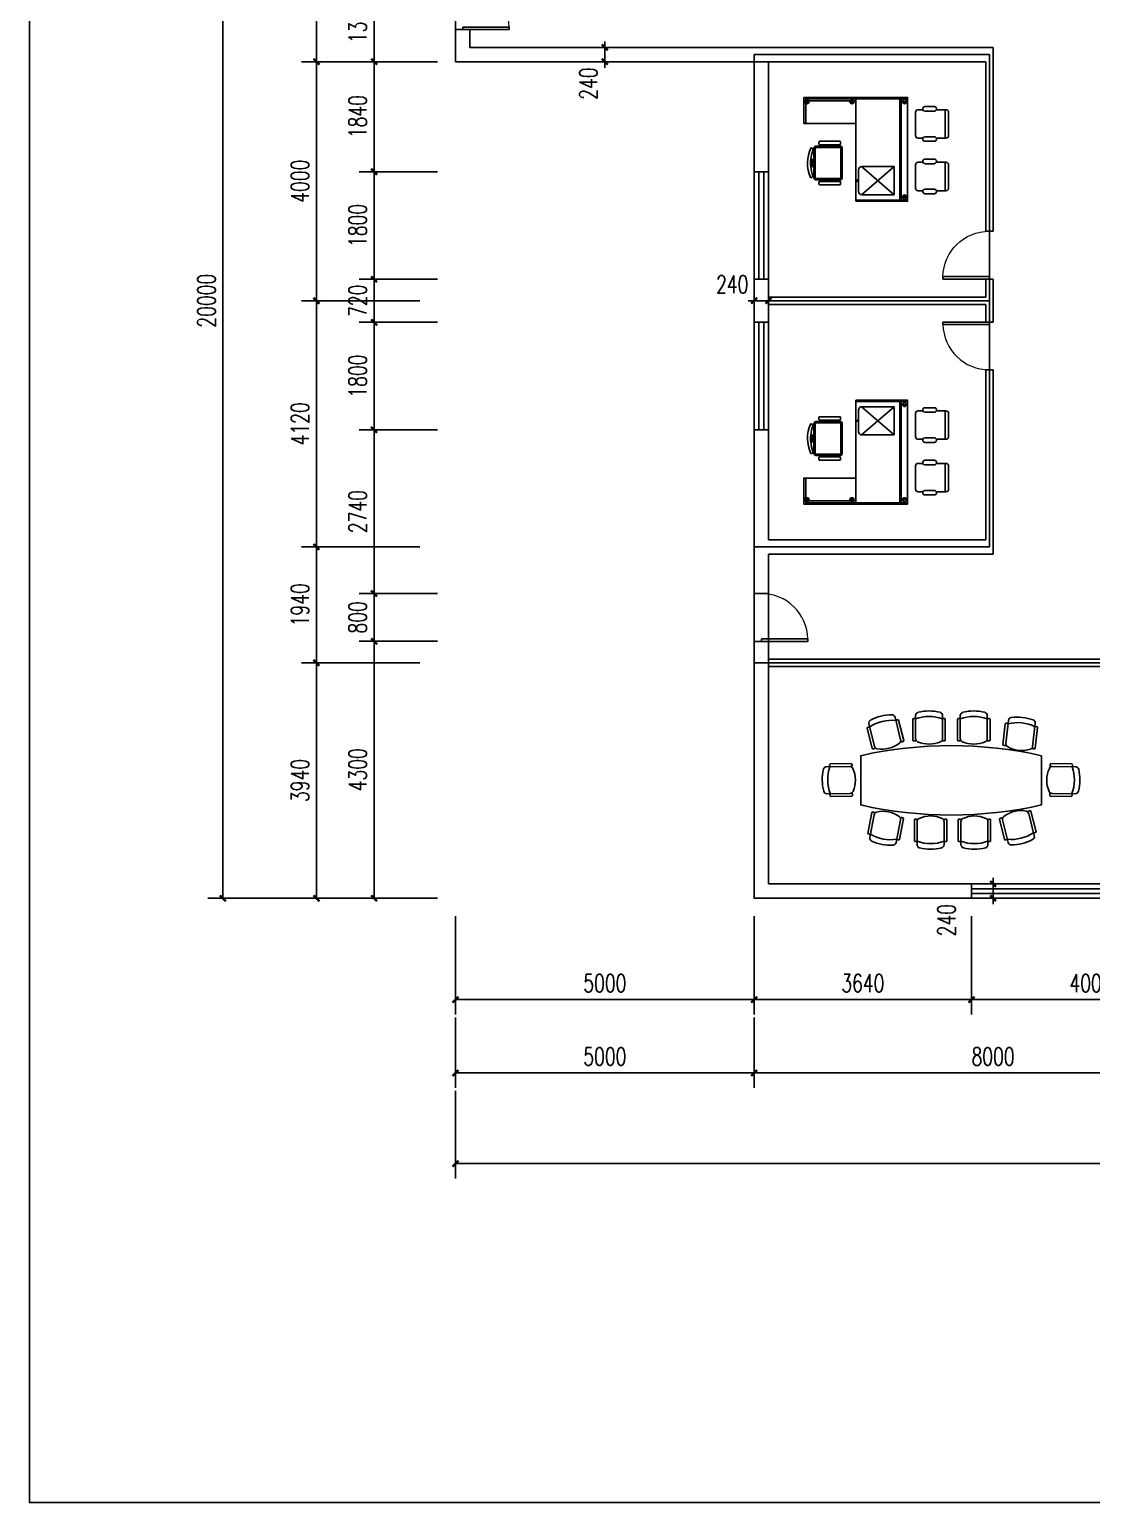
# Model space of a CAD drawing. Extents: x -76502 to 88679, y -12865 to 57615.
# Drawn here: x -37603 to -19820, y 18102 to 42754 of the extents above; entities that cross this region are included whole.
import ezdxf

# ---------------------------------------------------------------- set-up
doc = ezdxf.new("R2010")
doc.units = 0
doc.header["$LTSCALE"] = 1000
doc.header["$MEASUREMENT"] = 0
for name, color, linetype in [('AXIS_TEXT', 7, 'Continuous'), ('edge', 180, 'Continuous'), ('GTV3_FOOTPRINT', 7, 'Continuous'), ('GTV3_OPENING', 7, 'Continuous'), ('GTV3_ZONE', 7, 'Continuous'), ('LVTRY', 6, 'Continuous'), ('PUB_DIM', 3, 'Continuous'), ('WALL', 9, 'Continuous'), ('WINDOW', 4, 'Continuous')]:
    doc.layers.add(name, color=color, linetype=linetype)
doc.styles.add('_TCH_DIM_T3', font='SIMPLEX', dxfattribs={"width": 0.705882, "bigfont": 'GBCBIG'})
doc.dimstyles.new('_TCH_ARCH&&100', dxfattribs={"dimtxt": 297.5, "dimasz": 100, "dimexe": 250, "dimexo": 300, "dimgap": 126.25, "dimtad": 1, "dimdec": 0, "dimtxsty": '_TCH_DIM_T3', "dimblk": 'ARCHTICK', "dimcen": 2.5, "dimclrt": 7, "dimazin": 2, "dimtfac": 1, "dimtdec": 0, "dimtix": 1, "dimtmove": 2, "dimatfit": 3, "dimfxl": 100})

# ---------------------------------------------------------------- blocks, each defined once
blk = doc.blocks.new('_ArchTick')
at = {"color": 0, "linetype": 'ByBlock', "const_width": 0.4}
blk.add_lwpolyline([(-0.5, -0.5), (0.5, 0.5)], dxfattribs=at)
blk = doc.blocks.new('*D211')
at = {"layer": 'Defpoints', "color": 0, "transparency": 16777216}
for p in [(-31833, 43554), (-30469, 43554), (-30469, 42214)]:
    blk.add_point(p, dxfattribs=at)
at = {"layer": 'PUB_DIM', "color": 0, "lineweight": -2, "transparency": 16777216}
for p, q in [((-30769, 43554), (-32083, 43554)), ((-31833, 42214), (-31833, 43554)), ((-30769, 42214), (-32083, 42214))]:
    blk.add_line(p, q, dxfattribs=at)
at = {"layer": 'PUB_DIM', "color": 0, "lineweight": -2, "transparency": 16777216, "xscale": 100, "yscale": 100, "zscale": 100}
for p, rotation in [((-31833, 43554), 90), ((-31833, 42214), 270)]:
    blk.add_blockref('_ArchTick', p, dxfattribs=dict(at, rotation=rotation))
at = {"layer": 'PUB_DIM', "color": 7, "transparency": 16777216, "insert": (-32108, 42884), "char_height": 297.5, "attachment_point": 5, "rotation": 90, "style": '_TCH_DIM_T3'}
blk.add_mtext('\\A1;1340', dxfattribs=at)
blk = doc.blocks.new('*D212')
at = {"layer": 'Defpoints', "color": 0, "transparency": 16777216}
for p in [(-31833, 42214), (-30469, 42214), (-30469, 40373)]:
    blk.add_point(p, dxfattribs=at)
at = {"layer": 'PUB_DIM', "color": 0, "lineweight": -2, "transparency": 16777216}
for p, q in [((-30769, 42214), (-32083, 42214)), ((-31833, 40373), (-31833, 42214)), ((-30769, 40373), (-32083, 40373))]:
    blk.add_line(p, q, dxfattribs=at)
at = {"layer": 'PUB_DIM', "color": 0, "lineweight": -2, "transparency": 16777216, "xscale": 100, "yscale": 100, "zscale": 100}
for p, rotation in [((-31833, 42214), 90), ((-31833, 40373), 270)]:
    blk.add_blockref('_ArchTick', p, dxfattribs=dict(at, rotation=rotation))
at = {"layer": 'PUB_DIM', "color": 7, "transparency": 16777216, "insert": (-32108, 41294), "char_height": 297.5, "attachment_point": 5, "rotation": 90, "style": '_TCH_DIM_T3'}
blk.add_mtext('\\A1;1840', dxfattribs=at)
blk = doc.blocks.new('*D213')
at = {"layer": 'Defpoints', "color": 0, "transparency": 16777216}
for p in [(-31833, 40373), (-30469, 40373), (-30469, 38573)]:
    blk.add_point(p, dxfattribs=at)
at = {"layer": 'PUB_DIM', "color": 0, "lineweight": -2, "transparency": 16777216}
for p, q in [((-30769, 40373), (-32083, 40373)), ((-31833, 38573), (-31833, 40373)), ((-30769, 38573), (-32083, 38573))]:
    blk.add_line(p, q, dxfattribs=at)
at = {"layer": 'PUB_DIM', "color": 0, "lineweight": -2, "transparency": 16777216, "xscale": 100, "yscale": 100, "zscale": 100}
for p, rotation in [((-31833, 40373), 90), ((-31833, 38573), 270)]:
    blk.add_blockref('_ArchTick', p, dxfattribs=dict(at, rotation=rotation))
at = {"layer": 'PUB_DIM', "color": 7, "transparency": 16777216, "insert": (-32108, 39473), "char_height": 297.5, "attachment_point": 5, "rotation": 90, "style": '_TCH_DIM_T3'}
blk.add_mtext('\\A1;1800', dxfattribs=at)
blk = doc.blocks.new('*D214')
at = {"layer": 'Defpoints', "color": 0, "transparency": 16777216}
for p in [(-31833, 38573), (-30469, 38573), (-30469, 37853)]:
    blk.add_point(p, dxfattribs=at)
at = {"layer": 'PUB_DIM', "color": 0, "lineweight": -2, "transparency": 16777216}
for p, q in [((-30769, 38573), (-32083, 38573)), ((-31833, 38573), (-31833, 38673)), ((-31833, 37853), (-31833, 38573)), ((-30769, 37853), (-32083, 37853)), ((-31833, 37853), (-31833, 37753))]:
    blk.add_line(p, q, dxfattribs=at)
at = {"layer": 'PUB_DIM', "color": 0, "lineweight": -2, "transparency": 16777216, "xscale": 100, "yscale": 100, "zscale": 100}
for p, rotation in [((-31833, 38573), 270), ((-31833, 37853), 90)]:
    blk.add_blockref('_ArchTick', p, dxfattribs=dict(at, rotation=rotation))
at = {"layer": 'PUB_DIM', "color": 7, "transparency": 16777216, "insert": (-32108, 38213), "char_height": 297.5, "attachment_point": 5, "rotation": 90, "style": '_TCH_DIM_T3'}
blk.add_mtext('\\A1;720', dxfattribs=at)
blk = doc.blocks.new('*D215')
at = {"layer": 'Defpoints', "color": 0, "transparency": 16777216}
for p in [(-31833, 37853), (-30469, 37853), (-30469, 36053)]:
    blk.add_point(p, dxfattribs=at)
at = {"layer": 'PUB_DIM', "color": 0, "lineweight": -2, "transparency": 16777216}
for p, q in [((-30769, 37853), (-32083, 37853)), ((-31833, 36053), (-31833, 37853)), ((-30769, 36053), (-32083, 36053))]:
    blk.add_line(p, q, dxfattribs=at)
at = {"layer": 'PUB_DIM', "color": 0, "lineweight": -2, "transparency": 16777216, "xscale": 100, "yscale": 100, "zscale": 100}
for p, rotation in [((-31833, 37853), 90), ((-31833, 36053), 270)]:
    blk.add_blockref('_ArchTick', p, dxfattribs=dict(at, rotation=rotation))
at = {"layer": 'PUB_DIM', "color": 7, "transparency": 16777216, "insert": (-32108, 36953), "char_height": 297.5, "attachment_point": 5, "rotation": 90, "style": '_TCH_DIM_T3'}
blk.add_mtext('\\A1;1800', dxfattribs=at)
blk = doc.blocks.new('*D216')
at = {"layer": 'Defpoints', "color": 0, "transparency": 16777216}
for p in [(-31833, 36053), (-30469, 36053), (-30469, 33314)]:
    blk.add_point(p, dxfattribs=at)
at = {"layer": 'PUB_DIM', "color": 0, "lineweight": -2, "transparency": 16777216}
for p, q in [((-30769, 36053), (-32083, 36053)), ((-31833, 33314), (-31833, 36053)), ((-30769, 33314), (-32083, 33314))]:
    blk.add_line(p, q, dxfattribs=at)
at = {"layer": 'PUB_DIM', "color": 0, "lineweight": -2, "transparency": 16777216, "xscale": 100, "yscale": 100, "zscale": 100}
for p, rotation in [((-31833, 36053), 90), ((-31833, 33314), 270)]:
    blk.add_blockref('_ArchTick', p, dxfattribs=dict(at, rotation=rotation))
at = {"layer": 'PUB_DIM', "color": 7, "transparency": 16777216, "insert": (-32108, 34684), "char_height": 297.5, "attachment_point": 5, "rotation": 90, "style": '_TCH_DIM_T3'}
blk.add_mtext('\\A1;2740', dxfattribs=at)
blk = doc.blocks.new('*D217')
at = {"layer": 'Defpoints', "color": 0, "transparency": 16777216}
for p in [(-31833, 33314), (-30469, 33314), (-30469, 32514)]:
    blk.add_point(p, dxfattribs=at)
at = {"layer": 'PUB_DIM', "color": 0, "lineweight": -2, "transparency": 16777216}
for p, q in [((-30769, 33314), (-32083, 33314)), ((-31833, 32514), (-31833, 33314)), ((-30769, 32514), (-32083, 32514))]:
    blk.add_line(p, q, dxfattribs=at)
at = {"layer": 'PUB_DIM', "color": 0, "lineweight": -2, "transparency": 16777216, "xscale": 100, "yscale": 100, "zscale": 100}
for p, rotation in [((-31833, 33314), 90), ((-31833, 32514), 270)]:
    blk.add_blockref('_ArchTick', p, dxfattribs=dict(at, rotation=rotation))
at = {"layer": 'PUB_DIM', "color": 7, "transparency": 16777216, "insert": (-32108, 32914), "char_height": 297.5, "attachment_point": 5, "rotation": 90, "style": '_TCH_DIM_T3'}
blk.add_mtext('\\A1;800', dxfattribs=at)
blk = doc.blocks.new('*D218')
at = {"layer": 'Defpoints', "color": 0, "transparency": 16777216}
for p in [(-31833, 32514), (-30469, 32514), (-30469, 28214)]:
    blk.add_point(p, dxfattribs=at)
at = {"layer": 'PUB_DIM', "color": 0, "lineweight": -2, "transparency": 16777216}
for p, q in [((-30769, 32514), (-32083, 32514)), ((-31833, 28214), (-31833, 32514)), ((-30769, 28214), (-32083, 28214))]:
    blk.add_line(p, q, dxfattribs=at)
at = {"layer": 'PUB_DIM', "color": 0, "lineweight": -2, "transparency": 16777216, "xscale": 100, "yscale": 100, "zscale": 100}
for p, rotation in [((-31833, 32514), 90), ((-31833, 28214), 270)]:
    blk.add_blockref('_ArchTick', p, dxfattribs=dict(at, rotation=rotation))
at = {"layer": 'PUB_DIM', "color": 7, "transparency": 16777216, "insert": (-32108, 30364), "char_height": 297.5, "attachment_point": 5, "rotation": 90, "style": '_TCH_DIM_T3'}
blk.add_mtext('\\A1;4300', dxfattribs=at)
blk = doc.blocks.new('*D271')
at = {"layer": 'Defpoints', "color": 0, "transparency": 16777216}
for p in [(-30469, 25291), (-5469, 25291), (-5469, 23773)]:
    blk.add_point(p, dxfattribs=at)
at = {"layer": 'PUB_DIM', "color": 0, "lineweight": -2, "transparency": 16777216}
for p, q in [((-30469, 24991), (-30469, 23523)), ((-5469, 24991), (-5469, 23523)), ((-30469, 23773), (-5469, 23773))]:
    blk.add_line(p, q, dxfattribs=at)
at = {"layer": 'PUB_DIM', "color": 0, "lineweight": -2, "transparency": 16777216, "xscale": 100, "yscale": 100, "zscale": 100, "rotation": 180}
blk.add_blockref('_ArchTick', (-30469, 23773), dxfattribs=at)
at = {"layer": 'PUB_DIM', "color": 0, "lineweight": -2, "transparency": 16777216, "xscale": 100, "yscale": 100, "zscale": 100}
blk.add_blockref('_ArchTick', (-5469, 23773), dxfattribs=at)
at = {"layer": 'PUB_DIM', "color": 7, "transparency": 16777216, "insert": (-17969, 24048), "char_height": 297.5, "attachment_point": 5, "style": '_TCH_DIM_T3'}
blk.add_mtext('\\A1;25000', dxfattribs=at)
blk = doc.blocks.new('*D274')
at = {"layer": 'Defpoints', "color": 0, "transparency": 16777216}
for p in [(-30469, 26518), (-25469, 26518), (-25469, 25291)]:
    blk.add_point(p, dxfattribs=at)
at = {"layer": 'PUB_DIM', "color": 0, "lineweight": -2, "transparency": 16777216}
for p, q in [((-30469, 26218), (-30469, 25041)), ((-25469, 26218), (-25469, 25041)), ((-30469, 25291), (-25469, 25291))]:
    blk.add_line(p, q, dxfattribs=at)
at = {"layer": 'PUB_DIM', "color": 0, "lineweight": -2, "transparency": 16777216, "xscale": 100, "yscale": 100, "zscale": 100, "rotation": 180}
blk.add_blockref('_ArchTick', (-30469, 25291), dxfattribs=at)
at = {"layer": 'PUB_DIM', "color": 0, "lineweight": -2, "transparency": 16777216, "xscale": 100, "yscale": 100, "zscale": 100}
blk.add_blockref('_ArchTick', (-25469, 25291), dxfattribs=at)
at = {"layer": 'PUB_DIM', "color": 7, "transparency": 16777216, "insert": (-27969, 25566), "char_height": 297.5, "attachment_point": 5, "style": '_TCH_DIM_T3'}
blk.add_mtext('\\A1;5000', dxfattribs=at)
blk = doc.blocks.new('*D275')
at = {"layer": 'Defpoints', "color": 0, "transparency": 16777216}
for p in [(-25469, 26518), (-17469, 26518), (-17469, 25291)]:
    blk.add_point(p, dxfattribs=at)
at = {"layer": 'PUB_DIM', "color": 0, "lineweight": -2, "transparency": 16777216}
for p, q in [((-25469, 26218), (-25469, 25041)), ((-17469, 26218), (-17469, 25041)), ((-25469, 25291), (-17469, 25291))]:
    blk.add_line(p, q, dxfattribs=at)
at = {"layer": 'PUB_DIM', "color": 0, "lineweight": -2, "transparency": 16777216, "xscale": 100, "yscale": 100, "zscale": 100, "rotation": 180}
blk.add_blockref('_ArchTick', (-25469, 25291), dxfattribs=at)
at = {"layer": 'PUB_DIM', "color": 0, "lineweight": -2, "transparency": 16777216, "xscale": 100, "yscale": 100, "zscale": 100}
blk.add_blockref('_ArchTick', (-17469, 25291), dxfattribs=at)
at = {"layer": 'PUB_DIM', "color": 7, "transparency": 16777216, "insert": (-21469, 25566), "char_height": 297.5, "attachment_point": 5, "style": '_TCH_DIM_T3'}
blk.add_mtext('\\A1;8000', dxfattribs=at)
blk = doc.blocks.new('*D277')
at = {"layer": 'Defpoints', "color": 0, "transparency": 16777216}
for p in [(-21469, 28454), (-21469, 28454), (-21469, 28214)]:
    blk.add_point(p, dxfattribs=at)
at = {"layer": 'PUB_DIM', "color": 0, "lineweight": -2, "transparency": 16777216}
for p, q in [((-21769, 28454), (-21719, 28454)), ((-21469, 28454), (-21469, 28554)), ((-21469, 28214), (-21469, 28454)), ((-21769, 28214), (-21719, 28214)), ((-21469, 28214), (-21469, 28114))]:
    blk.add_line(p, q, dxfattribs=at)
at = {"layer": 'PUB_DIM', "color": 0, "lineweight": -2, "transparency": 16777216, "xscale": 100, "yscale": 100, "zscale": 100}
for p, rotation in [((-21469, 28454), 270), ((-21469, 28214), 90)]:
    blk.add_blockref('_ArchTick', p, dxfattribs=dict(at, rotation=rotation))
at = {"layer": 'PUB_DIM', "color": 7, "transparency": 16777216, "insert": (-22248, 27847), "char_height": 297.5, "attachment_point": 5, "rotation": 90, "style": '_TCH_DIM_T3'}
blk.add_mtext('\\A1;240', dxfattribs=at)
blk = doc.blocks.new('*D281')
at = {"layer": 'Defpoints', "color": 0, "transparency": 16777216}
for p in [(-25469, 28214), (-21829, 28214), (-21829, 26518)]:
    blk.add_point(p, dxfattribs=at)
at = {"layer": 'PUB_DIM', "color": 0, "lineweight": -2, "transparency": 16777216}
for p, q in [((-25469, 27914), (-25469, 26268)), ((-21829, 27914), (-21829, 26268)), ((-25469, 26518), (-21829, 26518))]:
    blk.add_line(p, q, dxfattribs=at)
at = {"layer": 'PUB_DIM', "color": 0, "lineweight": -2, "transparency": 16777216, "xscale": 100, "yscale": 100, "zscale": 100, "rotation": 180}
blk.add_blockref('_ArchTick', (-25469, 26518), dxfattribs=at)
at = {"layer": 'PUB_DIM', "color": 0, "lineweight": -2, "transparency": 16777216, "xscale": 100, "yscale": 100, "zscale": 100}
blk.add_blockref('_ArchTick', (-21829, 26518), dxfattribs=at)
at = {"layer": 'PUB_DIM', "color": 7, "transparency": 16777216, "insert": (-23649, 26793), "char_height": 297.5, "attachment_point": 5, "style": '_TCH_DIM_T3'}
blk.add_mtext('\\A1;3640', dxfattribs=at)
blk = doc.blocks.new('*D282')
at = {"layer": 'Defpoints', "color": 0, "transparency": 16777216}
for p in [(-21829, 28214), (-17829, 28214), (-17829, 26518)]:
    blk.add_point(p, dxfattribs=at)
at = {"layer": 'PUB_DIM', "color": 0, "lineweight": -2, "transparency": 16777216}
for p, q in [((-21829, 27914), (-21829, 26268)), ((-17829, 27914), (-17829, 26268)), ((-21829, 26518), (-17829, 26518))]:
    blk.add_line(p, q, dxfattribs=at)
at = {"layer": 'PUB_DIM', "color": 0, "lineweight": -2, "transparency": 16777216, "xscale": 100, "yscale": 100, "zscale": 100, "rotation": 180}
blk.add_blockref('_ArchTick', (-21829, 26518), dxfattribs=at)
at = {"layer": 'PUB_DIM', "color": 0, "lineweight": -2, "transparency": 16777216, "xscale": 100, "yscale": 100, "zscale": 100}
blk.add_blockref('_ArchTick', (-17829, 26518), dxfattribs=at)
at = {"layer": 'PUB_DIM', "color": 7, "transparency": 16777216, "insert": (-19829, 26793), "char_height": 297.5, "attachment_point": 5, "style": '_TCH_DIM_T3'}
blk.add_mtext('\\A1;4000', dxfattribs=at)
blk = doc.blocks.new('*D283')
at = {"layer": 'Defpoints', "color": 0, "transparency": 16777216}
for p in [(-30469, 28214), (-25469, 28214), (-25469, 26518)]:
    blk.add_point(p, dxfattribs=at)
at = {"layer": 'PUB_DIM', "color": 0, "lineweight": -2, "transparency": 16777216}
for p, q in [((-30469, 27914), (-30469, 26268)), ((-25469, 27914), (-25469, 26268)), ((-30469, 26518), (-25469, 26518))]:
    blk.add_line(p, q, dxfattribs=at)
at = {"layer": 'PUB_DIM', "color": 0, "lineweight": -2, "transparency": 16777216, "xscale": 100, "yscale": 100, "zscale": 100, "rotation": 180}
blk.add_blockref('_ArchTick', (-30469, 26518), dxfattribs=at)
at = {"layer": 'PUB_DIM', "color": 0, "lineweight": -2, "transparency": 16777216, "xscale": 100, "yscale": 100, "zscale": 100}
blk.add_blockref('_ArchTick', (-25469, 26518), dxfattribs=at)
at = {"layer": 'PUB_DIM', "color": 7, "transparency": 16777216, "insert": (-27969, 26793), "char_height": 297.5, "attachment_point": 5, "style": '_TCH_DIM_T3'}
blk.add_mtext('\\A1;5000', dxfattribs=at)
blk = doc.blocks.new('*D284')
at = {"layer": 'Defpoints', "color": 0, "transparency": 16777216}
for p in [(-27969, 42454), (-27969, 42454), (-27969, 42214)]:
    blk.add_point(p, dxfattribs=at)
at = {"layer": 'PUB_DIM', "color": 0, "lineweight": -2, "transparency": 16777216}
for p, q in [((-28269, 42454), (-28219, 42454)), ((-27969, 42454), (-27969, 42554)), ((-27969, 42214), (-27969, 42454)), ((-28269, 42214), (-28219, 42214)), ((-27969, 42214), (-27969, 42114))]:
    blk.add_line(p, q, dxfattribs=at)
at = {"layer": 'PUB_DIM', "color": 0, "lineweight": -2, "transparency": 16777216, "xscale": 100, "yscale": 100, "zscale": 100}
for p, rotation in [((-27969, 42454), 270), ((-27969, 42214), 90)]:
    blk.add_blockref('_ArchTick', p, dxfattribs=dict(at, rotation=rotation))
at = {"layer": 'PUB_DIM', "color": 7, "transparency": 16777216, "insert": (-28244, 41847), "char_height": 297.5, "attachment_point": 5, "rotation": 90, "style": '_TCH_DIM_T3'}
blk.add_mtext('\\A1;240', dxfattribs=at)
blk = doc.blocks.new('*D285')
at = {"layer": 'Defpoints', "color": 0, "transparency": 16777216}
for p in [(-25469, 38214), (-25229, 38214), (-25229, 38214)]:
    blk.add_point(p, dxfattribs=at)
at = {"layer": 'PUB_DIM', "color": 0, "lineweight": -2, "transparency": 16777216}
for p, q in [((-25469, 38514), (-25469, 38464)), ((-25229, 38514), (-25229, 38464)), ((-25469, 38214), (-25569, 38214)), ((-25469, 38214), (-25229, 38214)), ((-25229, 38214), (-25129, 38214))]:
    blk.add_line(p, q, dxfattribs=at)
at = {"layer": 'PUB_DIM', "color": 0, "lineweight": -2, "transparency": 16777216, "xscale": 100, "yscale": 100, "zscale": 100}
blk.add_blockref('_ArchTick', (-25469, 38214), dxfattribs=at)
at = {"layer": 'PUB_DIM', "color": 0, "lineweight": -2, "transparency": 16777216, "xscale": 100, "yscale": 100, "zscale": 100, "rotation": 180}
blk.add_blockref('_ArchTick', (-25229, 38214), dxfattribs=at)
at = {"layer": 'PUB_DIM', "color": 7, "transparency": 16777216, "insert": (-25836, 38489), "char_height": 297.5, "attachment_point": 5, "style": '_TCH_DIM_T3'}
blk.add_mtext('\\A1;240', dxfattribs=at)
blk = doc.blocks.new('*D286')
at = {"layer": 'Defpoints', "color": 0, "transparency": 16777216}
for p in [(-34364, 48214), (-30469, 48214), (-30469, 28214)]:
    blk.add_point(p, dxfattribs=at)
at = {"layer": 'PUB_DIM', "color": 0, "lineweight": -2, "transparency": 16777216}
for p, q in [((-30769, 48214), (-34614, 48214)), ((-34364, 28214), (-34364, 48214)), ((-30769, 28214), (-34614, 28214))]:
    blk.add_line(p, q, dxfattribs=at)
at = {"layer": 'PUB_DIM', "color": 0, "lineweight": -2, "transparency": 16777216, "xscale": 100, "yscale": 100, "zscale": 100}
for p, rotation in [((-34364, 48214), 90), ((-34364, 28214), 270)]:
    blk.add_blockref('_ArchTick', p, dxfattribs=dict(at, rotation=rotation))
at = {"layer": 'PUB_DIM', "color": 7, "transparency": 16777216, "insert": (-34639, 38214), "char_height": 297.5, "attachment_point": 5, "rotation": 90, "style": '_TCH_DIM_T3'}
blk.add_mtext('\\A1;20000', dxfattribs=at)
blk = doc.blocks.new('*D287')
at = {"layer": 'Defpoints', "color": 0, "transparency": 16777216}
for p in [(-32798, 42214), (-30769, 42214), (-30769, 38213)]:
    blk.add_point(p, dxfattribs=at)
at = {"layer": 'PUB_DIM', "color": 0, "lineweight": -2, "transparency": 16777216}
for p, q in [((-31069, 42214), (-33048, 42214)), ((-32798, 38213), (-32798, 42214)), ((-31069, 38213), (-33048, 38213))]:
    blk.add_line(p, q, dxfattribs=at)
at = {"layer": 'PUB_DIM', "color": 0, "lineweight": -2, "transparency": 16777216, "xscale": 100, "yscale": 100, "zscale": 100}
for p, rotation in [((-32798, 42214), 90), ((-32798, 38213), 270)]:
    blk.add_blockref('_ArchTick', p, dxfattribs=dict(at, rotation=rotation))
at = {"layer": 'PUB_DIM', "color": 7, "transparency": 16777216, "insert": (-33073, 40214), "char_height": 297.5, "attachment_point": 5, "rotation": 90, "style": '_TCH_DIM_T3'}
blk.add_mtext('\\A1;4000', dxfattribs=at)
blk = doc.blocks.new('*D288')
at = {"layer": 'Defpoints', "color": 0, "transparency": 16777216}
for p in [(-32798, 38213), (-30769, 38213), (-30769, 34094)]:
    blk.add_point(p, dxfattribs=at)
at = {"layer": 'PUB_DIM', "color": 0, "lineweight": -2, "transparency": 16777216}
for p, q in [((-31069, 38213), (-33048, 38213)), ((-32798, 34094), (-32798, 38213)), ((-31069, 34094), (-33048, 34094))]:
    blk.add_line(p, q, dxfattribs=at)
at = {"layer": 'PUB_DIM', "color": 0, "lineweight": -2, "transparency": 16777216, "xscale": 100, "yscale": 100, "zscale": 100}
for p, rotation in [((-32798, 38213), 90), ((-32798, 34094), 270)]:
    blk.add_blockref('_ArchTick', p, dxfattribs=dict(at, rotation=rotation))
at = {"layer": 'PUB_DIM', "color": 7, "transparency": 16777216, "insert": (-33073, 36154), "char_height": 297.5, "attachment_point": 5, "rotation": 90, "style": '_TCH_DIM_T3'}
blk.add_mtext('\\A1;4120', dxfattribs=at)
blk = doc.blocks.new('*D289')
at = {"layer": 'Defpoints', "color": 0, "transparency": 16777216}
for p in [(-32798, 34094), (-30769, 34094), (-30769, 32154)]:
    blk.add_point(p, dxfattribs=at)
at = {"layer": 'PUB_DIM', "color": 0, "lineweight": -2, "transparency": 16777216}
for p, q in [((-31069, 34094), (-33048, 34094)), ((-32798, 32154), (-32798, 34094)), ((-31069, 32154), (-33048, 32154))]:
    blk.add_line(p, q, dxfattribs=at)
at = {"layer": 'PUB_DIM', "color": 0, "lineweight": -2, "transparency": 16777216, "xscale": 100, "yscale": 100, "zscale": 100}
for p, rotation in [((-32798, 34094), 90), ((-32798, 32154), 270)]:
    blk.add_blockref('_ArchTick', p, dxfattribs=dict(at, rotation=rotation))
at = {"layer": 'PUB_DIM', "color": 7, "transparency": 16777216, "insert": (-33073, 33124), "char_height": 297.5, "attachment_point": 5, "rotation": 90, "style": '_TCH_DIM_T3'}
blk.add_mtext('\\A1;1940', dxfattribs=at)
blk = doc.blocks.new('*D290')
at = {"layer": 'Defpoints', "color": 0, "transparency": 16777216}
for p in [(-32798, 32154), (-30769, 32154), (-30769, 28214)]:
    blk.add_point(p, dxfattribs=at)
at = {"layer": 'PUB_DIM', "color": 0, "lineweight": -2, "transparency": 16777216}
for p, q in [((-31069, 32154), (-33048, 32154)), ((-32798, 28214), (-32798, 32154)), ((-31069, 28214), (-33048, 28214))]:
    blk.add_line(p, q, dxfattribs=at)
at = {"layer": 'PUB_DIM', "color": 0, "lineweight": -2, "transparency": 16777216, "xscale": 100, "yscale": 100, "zscale": 100}
for p, rotation in [((-32798, 32154), 90), ((-32798, 28214), 270)]:
    blk.add_blockref('_ArchTick', p, dxfattribs=dict(at, rotation=rotation))
at = {"layer": 'PUB_DIM', "color": 7, "transparency": 16777216, "insert": (-33073, 30184), "char_height": 297.5, "attachment_point": 5, "rotation": 90, "style": '_TCH_DIM_T3'}
blk.add_mtext('\\A1;3940', dxfattribs=at)
blk = doc.blocks.new('*D292')
at = {"layer": 'Defpoints', "color": 0, "transparency": 16777216}
for p in [(-32798, 44274), (-30469, 44274), (-30469, 42214)]:
    blk.add_point(p, dxfattribs=at)
at = {"layer": 'PUB_DIM', "color": 0, "lineweight": -2, "transparency": 16777216}
for p, q in [((-30769, 44274), (-33048, 44274)), ((-32798, 42214), (-32798, 44274)), ((-30769, 42214), (-33048, 42214))]:
    blk.add_line(p, q, dxfattribs=at)
at = {"layer": 'PUB_DIM', "color": 0, "lineweight": -2, "transparency": 16777216, "xscale": 100, "yscale": 100, "zscale": 100}
for p, rotation in [((-32798, 44274), 90), ((-32798, 42214), 270)]:
    blk.add_blockref('_ArchTick', p, dxfattribs=dict(at, rotation=rotation))
at = {"layer": 'PUB_DIM', "color": 7, "transparency": 16777216, "insert": (-33073, 43244), "char_height": 297.5, "attachment_point": 5, "rotation": 90, "style": '_TCH_DIM_T3'}
blk.add_mtext('\\A1;2060', dxfattribs=at)
blk = doc.blocks.new('$DorLib2D$00000001')
for p, q in [((0.45, 0.975), (0.5, 0.975)), ((0.45, 0), (0.45, 0.975)), ((0.5, 0), (0.5, 0.975)), ((0.5, 0), (0.45, 0))]:
    blk.add_line(p, q)
at = {"lineweight": 13}
blk.add_arc((0.475, 0), 0.975, 91.4693, 180, dxfattribs=at)
blk = doc.blocks.new('$TCHSYS$WIN2D')
for p, q in [((-0.5, 0.5), (0.5, 0.5)), ((-0.5, 0.5), (-0.5, -0.5)), ((0.5, 0.5), (0.5, -0.5)), ((0.5, 0.1667), (-0.5, 0.1667)), ((0.5, -0.1667), (-0.5, -0.1667)), ((-0.5, -0.5), (0.5, -0.5))]:
    blk.add_line(p, q)
blk = doc.blocks.new('$plan$00002654')
for p, q in [((-844, 675, 0), (-938, 1051, 0)), ((-792, 660, 0), (-878, 1003, 0)), ((-639, 665, 0), (-639, 1019, 0)), ((-594, 692, 0), (-594, 1080, 0)), ((-142, 692, 0), (-142, 1080, 0)), ((-96, 665, 0), (-96, 1019, 0)), ((109, 665, 0), (109, 1019, 0)), ((155, 692, 0), (155, 1080, 0)), ((606, 692, 0), (606, 1080, 0)), ((652, 665, 0), (652, 1019, 0)), ((918, 613, 0), (960, 998, 0)), ((-1319, 528, 0), (-1405, 871, 0)), ((-1282, 566, 0), (-1375, 942, 0)), ((869, 591, 0), (908, 942, 0)), ((1366, 563, 0), (1409, 948, 0)), ((1409, 531, 0), (1448, 882, 0)), ((-1670, 275, 0), (-2023, 270, 0)), ((1670, 275, 0), (2023, 270, 0)), ((-1697, 228, 0), (-2084, 223, 0)), ((1697, 228, 0), (2084, 223, 0)), ((-1690, -223, 0), (-2078, -228, 0)), ((1690, -223, 0), (2078, -228, 0)), ((-1662, -268, 0), (-2016, -273, 0)), ((1662, -268, 0), (2016, -273, 0)), ((-1329, -544, 0), (-1394, -892, 0)), ((-1289, -580, 0), (-1361, -960, 0)), ((-845, -663, 0), (-917, -1044, 0)), ((-795, -644, 0), (-861, -992, 0)), ((-614, -665, 0), (-614, -1019, 0)), ((-568, -692, 0), (-568, -1080, 0)), ((-116, -692, 0), (-116, -1080, 0)), ((-70, -665, 0), (-70, -1019, 0)), ((120, -665, 0), (120, -1019, 0)), ((166, -692, 0), (166, -1080, 0)), ((617, -692, 0), (617, -1080, 0)), ((663, -665, 0), (663, -1019, 0)), ((811, -653, 0), (896, -996, 0)), ((862, -668, 0), (956, -1044, 0)), ((1300, -559, 0), (1394, -935, 0)), ((1338, -521, 0), (1423, -864, 0))]:
    blk.add_line(p, q)
at = {"elevation": 0}
blk.add_lwpolyline([(1513, 408, 0.111111), (-1513, 408), (-1513, -417, 0.111111), (1513, -417)], format="xyb", close=True, dxfattribs=at)
for centre, radius, start, end in [((-1322, 955, 0), 55, 117.9642, 194.0272), ((-990, 329, 0), 672, 84.4034, 123.651), ((-990, 329, 0), 764, 90.0902, 117.9642), ((-991, 1038, 0), 55, 14.0272, 90.0902), ((-889, 951, 0), 59, 88.0127, 126.8804), ((-887, 1001, 0), 9.17, 14.0272, 88.0127), ((-630, 1019, 0), 9.17, 106.0145, 180), ((-616, 971, 0), 59, 67.1468, 106.0145), ((-539, 1080, 0), 55, 103.937, 180), ((-368, 392, 0), 672, 70.3762, 109.6238), ((-368, 392, 0), 764, 76.063, 103.937), ((-197, 1080, 0), 55, 0, 76.063), ((-119, 971, 0), 59, 73.9855, 112.8532), ((-105, 1019, 0), 9.17, 0, 73.9855), ((118, 1019, 0), 9.17, 106.0145, 180), ((132, 971, 0), 59, 67.1468, 106.0145), ((210, 1080, 0), 55, 103.937, 180), ((380, 392, 0), 672, 70.3762, 109.6238), ((380, 392, 0), 764, 76.063, 103.937), ((551, 1080, 0), 55, 0, 76.063), ((629, 971, 0), 59, 73.9855, 112.8532), ((643, 1019, 0), 9.17, 0, 73.9855), ((1015, 992, 0), 55, 97.601, 173.664), ((1109, 289, 0), 764, 69.727, 97.601), ((1354, 954, 0), 55, 353.664, 69.727), ((-1396, 874, 0), 9.17, 120.0417, 194.0272), ((-1371, 830, 0), 59, 81.174, 120.0417), ((917, 941, 0), 9.17, 99.6786, 173.664), ((926, 892, 0), 59, 60.8108, 99.6786), ((1109, 289, 0), 672, 64.0403, 103.2878), ((1420, 837, 0), 59, 67.6495, 106.5173), ((1439, 883, 0), 9.17, 353.664, 67.6495), ((-1310, 530, 0), 9.17, 194.0272, 268.0127), ((-1309, 580, 0), 59, 268.0127, 316.3474), ((-1228, 579, 0), 55, 194.0272, 259.8782), ((-1155, 990, 0), 472, 259.8782, 308.1762), ((-897, 662, 0), 55, 308.1762, 14.0272), ((-826, 701, 0), 59, 251.707, 300.0417), ((-801, 658, 0), 9.17, 300.0417, 14.0272), ((-630, 665, 0), 9.17, 180, 253.9855), ((-616, 713, 0), 59, 253.9855, 302.3202), ((-539, 692, 0), 55, 180, 245.851), ((-368, 1073, 0), 472, 245.851, 294.149), ((-197, 692, 0), 55, 294.149, 0), ((-119, 713, 0), 59, 237.6798, 286.0145), ((-105, 665, 0), 9.17, 286.0145, 0), ((118, 665, 0), 9.17, 180, 253.9855), ((132, 713, 0), 59, 253.9855, 302.3202), ((210, 692, 0), 55, 180, 245.851), ((380, 1073, 0), 472, 245.851, 294.149), ((551, 692, 0), 55, 294.149, 0), ((629, 713, 0), 59, 237.6798, 286.0145), ((643, 665, 0), 9.17, 286.0145, 0), ((878, 590, 0), 9.17, 173.664, 247.6495), ((897, 636, 0), 59, 247.6495, 295.9842), ((972, 607, 0), 55, 173.664, 239.515), ((1184, 966, 0), 472, 239.515, 287.813), ((1312, 569, 0), 55, 287.813, 353.664), ((1391, 581, 0), 59, 231.3438, 279.6786), ((1400, 532, 0), 9.17, 279.6786, 353.664), ((-1975, 247, 0), 59, 164.7793, 203.647), ((-2023, 261, 0), 9.17, 90.7938, 164.7793), ((-1670, 265, 0), 9.17, 16.8083, 90.7938), ((-1717, 251, 0), 59, 328.4736, 16.8083), ((1717, 251, 0), 59, 163.1917, 211.5264), ((1670, 265, 0), 9.17, 89.2062, 163.1917), ((2023, 261, 0), 9.17, 15.2207, 89.2062), ((1975, 247, 0), 59, 336.353, 15.2207), ((-1393, 7, 0), 764, 166.8568, 194.7308), ((-2083, 168, 0), 55, 90.7938, 166.8568), ((-1393, 7, 0), 672, 161.17, 200.4176), ((-1696, 173, 0), 55, 24.9428, 90.7938), ((-2074, -3, 0), 472, 336.6448, 24.9428), ((2074, -3, 0), 472, 155.0572, 203.3552), ((1696, 173, 0), 55, 89.2062, 155.0572), ((1393, 7, 0), 672, 339.5824, 18.83), ((2083, 168, 0), 55, 13.1432, 89.2062), ((1393, 7, 0), 764, 345.2692, 13.1432), ((-2079, -173, 0), 55, 194.7308, 270.7938), ((-1968, -250, 0), 59, 157.9406, 196.8083), ((-1691, -168, 0), 55, 270.7938, 336.6448), ((-1710, -246, 0), 59, 344.7793, 33.114), ((1691, -168, 0), 55, 203.3552, 269.2062), ((1710, -246, 0), 59, 146.886, 195.2207), ((1968, -250, 0), 59, 343.1917, 22.0594), ((2079, -173, 0), 55, 269.2062, 345.2692), ((-2016, -264, 0), 9.17, 196.8083, 270.7938), ((-1662, -259, 0), 9.17, 270.7938, 344.7793), ((1662, -259, 0), 9.17, 195.2207, 269.2062), ((2016, -264, 0), 9.17, 269.2062, 343.1917), ((-1320, -546, 0), 9.17, 95.3403, 169.3258), ((-1315, -595, 0), 59, 47.0056, 95.3403), ((-1235, -590, 0), 55, 103.4748, 169.3258), ((-1138, -995, 0), 472, 55.1768, 103.4748), ((-899, -653, 0), 55, 349.3258, 55.1768), ((-827, -687, 0), 59, 63.3113, 111.646), ((-804, -643, 0), 9.17, 349.3258, 63.3113), ((-604, -665, 0), 9.17, 106.0145, 180), ((-591, -713, 0), 59, 57.6798, 106.0145), ((-513, -692, 0), 55, 114.149, 180), ((-342, -1073, 0), 472, 65.851, 114.149), ((-171, -692, 0), 55, 0, 65.851), ((-93, -713, 0), 59, 73.9855, 122.3202), ((-80, -665, 0), 9.17, 0, 73.9855), ((129, -665, 0), 9.17, 106.0145, 180), ((143, -713, 0), 59, 57.6798, 106.0145), ((221, -692, 0), 55, 114.149, 180), ((391, -1073, 0), 472, 65.851, 114.149), ((562, -692, 0), 55, 0, 65.851), ((640, -713, 0), 59, 73.9855, 122.3202), ((654, -665, 0), 9.17, 0, 73.9855), ((820, -650, 0), 9.17, 120.0417, 194.0271), ((844, -694, 0), 59, 71.7069, 120.0417), ((915, -655, 0), 55, 128.1762, 194.0271), ((1173, -983, 0), 472, 79.8781, 128.1762), ((1246, -572, 0), 55, 14.0271, 79.8781), ((1327, -573, 0), 59, 88.0126, 136.3473), ((1329, -523, 0), 9.17, 14.0271, 88.0126), ((-1385, -893, 0), 9.17, 169.3258, 243.3113), ((-1363, -849, 0), 59, 243.3113, 282.179), ((-1307, -970, 0), 55, 169.3258, 245.3888), ((-1012, -326, 0), 672, 239.702, 278.9496), ((1008, -322, 0), 672, 264.4034, 303.6509), ((1340, -948, 0), 55, 297.9641, 14.0271), ((1389, -823, 0), 59, 261.1739, 300.0417), ((1414, -866, 0), 9.17, 300.0417, 14.0271), ((-1012, -326, 0), 764, 245.3888, 273.2628), ((-971, -1034, 0), 55, 273.2628, 349.3258), ((-874, -941, 0), 59, 236.4726, 275.3403), ((-870, -990, 0), 9.17, 275.3403, 349.3258), ((-604, -1019, 0), 9.17, 180, 253.9855), ((-591, -971, 0), 59, 253.9855, 292.8532), ((-342, -392, 0), 672, 250.3762, 289.6238), ((-513, -1080, 0), 55, 180, 256.063), ((-342, -392, 0), 764, 256.063, 283.937), ((-171, -1080, 0), 55, 283.937, 0), ((-93, -971, 0), 59, 247.1468, 286.0145), ((-80, -1019, 0), 9.17, 286.0145, 0), ((129, -1019, 0), 9.17, 180, 253.9855), ((143, -971, 0), 59, 253.9855, 292.8532), ((391, -392, 0), 672, 250.3762, 289.6238), ((221, -1080, 0), 55, 180, 256.063), ((391, -392, 0), 764, 256.063, 283.937), ((562, -1080, 0), 55, 283.937, 0), ((640, -971, 0), 59, 247.1468, 286.0145), ((654, -1019, 0), 9.17, 286.0145, 0), ((905, -994, 0), 9.17, 194.0271, 268.0126), ((907, -944, 0), 59, 268.0126, 306.8804), ((1009, -1031, 0), 55, 194.0271, 270.0901), ((1008, -322, 0), 764, 270.0901, 297.9641)]:
    blk.add_arc(centre, radius, start, end)
blk = doc.blocks.new('$plan$00002539')
for p, q in [((205, 631), (681, 631)), ((1084, 631), (1560, 631)), ((229, 450), (229, 287)), ((657, 450), (657, 287)), ((1108, 450), (1108, 287)), ((1536, 450), (1536, 287)), ((9, 1), (13, 1)), ((1729, 1), (1724, 1)), ((22, -8), (22, -868)), ((22, -109), (1716, -109)), ((22, -130), (1716, -130)), ((71, -28), (71, -76)), ((1629, -223), (1157, -774)), ((1157, -223), (1629, -774)), ((1157, -223), (1629, -223)), ((1157, -766), (1157, -223)), ((1629, -223), (1629, -766)), ((1666, -28), (1666, -76)), ((1716, -8), (1716, -859)), ((434, -869), (0, -869)), ((22, -868), (22, -1704)), ((54, -869), (54, -1704)), ((71, -909), (71, -957)), ((1575, -821), (1211, -821)), ((1724, -868), (1729, -868)), ((814, -1440), (814, -1178)), ((1380, -1178), (1380, -1440)), ((1404, -1138), (1404, -1470)), ((0, -1704), (434, -1704)), ((71, -1660), (71, -1708)), ((1154, -1568), (1040, -1568)), ((1154, -1579), (1040, -1579)), ((1154, -1595), (1040, -1595)), ((1154, -1608), (1040, -1608))]:
    blk.add_line(p, q)
for points in [[(681, 256), (681, 175, -0.414214), (637, 132), (248, 132, -0.414214), (205, 175), (205, 256, -0.070049), (196, 255), (185, 255, -0.414214), (153, 287), (153, 450, -0.414214), (185, 483), (196, 483, -0.070049), (205, 481), (205, 642, -0.414214), (248, 686), (637, 686, -0.414214), (681, 642), (681, 481, -0.070049), (690, 483), (701, 483, -0.414214), (733, 450), (733, 287, -0.414214), (701, 255), (690, 255, 0), (690, 255, -0.070049)], [(1569, 255, -0.070049), (1560, 256), (1560, 175, -0.414214), (1517, 132), (1128, 132, -0.414214), (1084, 175), (1084, 256, -0.070049), (1075, 255), (1064, 255, -0.414214), (1032, 287), (1032, 450, -0.414214), (1064, 483), (1075, 483, -0.070049), (1084, 481), (1084, 642, -0.414214), (1128, 686), (1517, 686, -0.414214), (1560, 642), (1560, 481, -0.070049), (1569, 483), (1580, 483, -0.414214), (1612, 450), (1612, 287, -0.414214), (1580, 255)], [(1346, -1568, 0.414214), (1380, -1534), (1380, -1440), (1404, -1470), (1404, -1473, 0.414214), (1415, -1485), (1449, -1485, 0.414214), (1461, -1473), (1461, -1134, 0.414214), (1449, -1123), (1415, -1123, 0.414214), (1404, -1134), (1404, -1138), (1380, -1178), (1380, -1127, 0.414214), (1346, -1093), (848, -1093, 0.414214), (814, -1127), (814, -1178), (790, -1138), (790, -1134, 0.414214), (779, -1123), (745, -1123, 0.414214), (734, -1134), (734, -1473, 0.414214), (745, -1485), (779, -1485, 0.414214), (790, -1473), (790, -1470), (814, -1440), (814, -1534, 0.414214), (848, -1568), (1040, -1568), (1040, -1621, -0.064759), (879, -1584, 0.578392), (846, -1620, 0.214524), (1339, -1627, 0.552014), (1316, -1587, -0.065167), (1154, -1622), (1154, -1568)], [(1346, -1545), (848, -1545, -0.414214), (837, -1534), (837, -1127, -0.414214), (848, -1116), (1346, -1116, -0.414214), (1357, -1127), (1357, -1534, -0.414214)]]:
    blk.add_lwpolyline(points, format="xyb", close=True)
blk.add_lwpolyline([(1737, -869), (434, -869), (434, -1736), (0, -1736), (0, 0), (1737, 0)], close=True)
blk.add_lwpolyline([(790, -1138), (790, -1470)])
blk.add_lwpolyline([(1154, -1622, -0.044316), (1040, -1621)], format="xyb")
for centre in [(71, -52), (1666, -52), (71, -933), (71, -1684)]:
    blk.add_circle(centre, 34.7)
for centre, radius, start, end in [((196, 450), 32.6, 0, 73.9721), ((196, 287), 32.6, 286.0279, 0), ((690, 450), 32.6, 106.0279, 180), ((690, 287), 32.6, 180, 253.9721), ((1075, 450), 32.6, 0, 73.9721), ((1075, 287), 32.6, 286.0279, 0), ((1569, 450), 32.6, 106.0279, 180), ((1569, 287), 32.6, 180, 253.9721), ((9, -8), 8.69, 90, 180), ((13, -8), 8.69, 0, 90), ((1724, -8), 8.69, 90, 180), ((1729, -8), 8.69, 0, 90), ((71, -52), 23.9, 270, 90), ((1666, -52), 23.9, 90, 270), ((71, -933), 23.9, 270, 90), ((1211, -766), 54.3, 180, 270), ((1393, -824), 19.3, 180, 0), ((1575, -766), 54.3, 270, 0), ((1724, -859), 8.69, 180, 270), ((1729, -859), 8.69, 270, 0), ((71, -1684), 23.9, 270, 90)]:
    blk.add_arc(centre, radius, start, end)

msp = doc.modelspace()

# ---------------------------------------------------------------- linework, layer by layer
at = {"layer": 'AXIS_TEXT'}
for p, q in [((-25469, 42213.6), (-25229, 42213.6)), ((-25229, 38279.1), (-25229, 38159.1)), ((-25229, 32213.6), (-25229, 32093.6))]:
    msp.add_line(p, q, dxfattribs=at)
at = {"layer": 'edge'}
msp.add_lwpolyline([(-37602.9, 57614.5), (2574.6, 57614.5), (2574.6, 18101.7), (-37602.9, 18101.7)], close=True, dxfattribs=at)
at = {"layer": 'GTV3_FOOTPRINT'}
msp.add_lwpolyline([(-25469, 42213.6), (-30469, 42213.6), (-30469, 48213.6), (-15469, 48213.6), (-15469, 34213.6), (-5469, 34213.6), (-5469, 28213.6), (-25469, 28213.6)], close=True, dxfattribs=at)
at = {"layer": 'GTV3_OPENING'}
for points in [[(-25469, 38573.5), (-25229, 38573.5), (-25229, 40373.5), (-25469, 40373.5)], [(-25469, 36053.5), (-25229, 36053.5), (-25229, 37853.5), (-25469, 37853.5)], [(-25469, 32513.6), (-25229, 32513.6), (-25229, 33313.6), (-25469, 33313.6)], [(-21829, 28213.6), (-17829, 28213.6), (-17829, 28453.6), (-21829, 28453.6)]]:
    msp.add_lwpolyline(points, close=True, dxfattribs=at)
at = {"layer": 'GTV3_ZONE'}
for p, q in [((-25469, 42333.6), (-21529, 42333.6)), ((-25469, 42333.6), (-25469, 38213.5)), ((-21529, 42333.6), (-21529, 34093.6)), ((-21529, 38213.5), (-21529, 42333.6)), ((-21529, 38213.5), (-25469, 38213.5)), ((-21529, 34093.6), (-21529, 38213.5)), ((-21529, 34093.6), (-25469, 34093.6)), ((-25469, 32153.6), (-9529, 32153.6)), ((-17469, 32153.6), (-25469, 32153.6))]:
    msp.add_line(p, q, dxfattribs=at)
at = {"layer": 'WALL'}
for p, q in [((-30229, 42753.6), (-30469, 42753.6)), ((-30469, 42753.6), (-30469, 42213.6)), ((-30229, 42453.6), (-30229, 42753.6)), ((-30229, 42453.6), (-25469, 42453.6)), ((-25469, 42453.6), (-21469, 42453.6)), ((-21469, 39377.5), (-21469, 42453.6)), ((-30469, 42213.6), (-25469, 42213.6)), ((-25469, 42213.6), (-25469, 40373.5)), ((-25229, 40373.5), (-25229, 42213.6)), ((-25229, 42213.6), (-21589, 42213.6)), ((-21589, 42213.6), (-21589, 39377.5)), ((-25469, 40373.5), (-25229, 40373.5)), ((-21589, 39377.5), (-21469, 39377.5)), ((-25469, 38573.5), (-25469, 37853.5)), ((-25229, 38573.5), (-25469, 38573.5)), ((-25229, 37853.5), (-25229, 38573.5)), ((-21469, 38577.5), (-21589, 38577.5)), ((-21589, 38577.5), (-21589, 38273.5)), ((-21469, 38213.5), (-21469, 38577.5)), ((-25229, 38273.5), (-21589, 38273.5)), ((-25229, 38273.5), (-25229, 38153.5)), ((-21469, 37857.5), (-21469, 38213.5)), ((-25229, 38153.5), (-21589, 38153.5)), ((-21589, 38153.5), (-21589, 37857.5)), ((-25469, 37853.5), (-25229, 37853.5)), ((-21589, 37857.5), (-21469, 37857.5)), ((-21469, 37057.5), (-21589, 37057.5)), ((-21589, 37057.5), (-21589, 34213.6)), ((-21469, 33973.6), (-21469, 37057.5)), ((-25229, 36053.5), (-25469, 36053.5)), ((-25469, 36053.5), (-25469, 34213.6)), ((-25229, 34213.6), (-25229, 36053.5)), ((-25469, 34213.6), (-25469, 33313.6)), ((-21589, 34213.6), (-25229, 34213.6)), ((-21469, 33973.6), (-25229, 33973.6)), ((-25229, 33313.6), (-25229, 33973.6)), ((-25469, 33313.6), (-25229, 33313.6)), ((-25229, 32513.6), (-25469, 32513.6)), ((-25469, 32513.6), (-25469, 32213.6)), ((-25229, 32213.6), (-25229, 32513.6)), ((-25469, 32213.6), (-25469, 28213.6)), ((-19429, 32213.6), (-25229, 32213.6)), ((-25229, 32093.6), (-25229, 28453.6)), ((-25229, 32093.6), (-19429, 32093.6)), ((-21829, 28453.6), (-25229, 28453.6)), ((-21829, 28213.6), (-21829, 28453.6)), ((-25469, 28213.6), (-21829, 28213.6))]:
    msp.add_line(p, q, dxfattribs=at)

# ---------------------------------------------------------------- block references
at = {"layer": 'LVTRY', "rotation": 270}
msp.add_blockref('$plan$00002539', (-22900.1, 41615.6), dxfattribs=at)
at = {"layer": 'LVTRY', "yscale": -1, "rotation": 90.00000000000003}
msp.add_blockref('$plan$00002539', (-22900.1, 34811.5), dxfattribs=at)
at = {"layer": 'LVTRY'}
msp.add_blockref('$plan$00002654', (-22172.5, 30192.3, 0), dxfattribs=at)
at = {"layer": 'WINDOW'}
for name, p, xscale, yscale, zscale, rotation in [('$DorLib2D$00000001', (-30349, 43153.6), 800, 800, 800, 270), ('$TCHSYS$WIN2D', (-25349, 39473.5), 1800, 240, 1800, 270), ('$DorLib2D$00000001', (-21529, 38977.5), 800, -800, 800, 269.9999999999999), ('$TCHSYS$WIN2D', (-25349, 36953.5), 1800, -240, 1800, 270), ('$DorLib2D$00000001', (-21529, 37457.5), -800, -800, -800, 270), ('$DorLib2D$00000001', (-25349, 32913.6), 800, 800, 800, 270)]:
    msp.add_blockref(name, p, dxfattribs=dict(at, xscale=xscale, yscale=yscale, zscale=zscale, rotation=rotation))
at = {"layer": 'WINDOW', "xscale": 4000, "yscale": 240, "zscale": 4000}
msp.add_blockref('$TCHSYS$WIN2D', (-19829, 28333.6), dxfattribs=at)

# ---------------------------------------------------------------- dimensions: what is measured, and where the dimension line sits
at = {"layer": 'PUB_DIM'}
for p1, p2, distance, picture, middle in [((-30469, 28213.6), (-30469, 48213.6), 3895.1, '*D286', (-34639.1, 38213.6)), ((-30469, 42213.6), (-30469, 44273.6), 2328.9, '*D292', (-33072.9, 43243.6)), ((-30469, 42213.6), (-30469, 43553.6), 1364.4, '*D211', (-32108.4, 42883.6)), ((-30769, 38213.5), (-30769, 42213.6), 2028.9, '*D287', (-33072.9, 40213.5)), ((-30469, 40373.5), (-30469, 42213.6), 1364.4, '*D212', (-32108.4, 41293.5)), ((-30469, 38573.5), (-30469, 40373.5), 1364.4, '*D213', (-32108.4, 39473.5)), ((-30469, 37853.5), (-30469, 38573.5), 1364.4, '*D214', (-32108.4, 38213.5)), ((-30769, 34093.6), (-30769, 38213.5), 2028.9, '*D288', (-33072.9, 36153.5)), ((-30469, 36053.5), (-30469, 37853.5), 1364.4, '*D215', (-32108.4, 36953.5)), ((-30469, 33313.6), (-30469, 36053.5), 1364.4, '*D216', (-32108.4, 34683.5)), ((-30769, 32153.6), (-30769, 34093.6), 2028.9, '*D289', (-33072.9, 33123.6)), ((-30469, 32513.6), (-30469, 33313.6), 1364.4, '*D217', (-32108.4, 32913.6)), ((-30469, 28213.6), (-30469, 32513.6), 1364.4, '*D218', (-32108.4, 30363.6)), ((-30769, 28213.6), (-30769, 32153.6), 2028.9, '*D290', (-33072.9, 30183.6)), ((-30469, 28213.6), (-25469, 28213.6), -1695.8, '*D283', (-27969, 26792.8)), ((-25469, 28213.6), (-21829, 28213.6), -1695.8, '*D281', (-23649, 26792.8)), ((-21829, 28213.6), (-17829, 28213.6), -1695.8, '*D282', (-19829, 26792.8)), ((-30469, 26517.8), (-25469, 26517.8), -1226.9, '*D274', (-27969, 25565.9)), ((-25469, 26517.8), (-17469, 26517.8), -1226.9, '*D275', (-21469, 25565.9)), ((-30469, 25290.9), (-5469, 25290.9), -1518.2, '*D271', (-17969, 24047.7))]:
    dim = msp.add_aligned_dim(p1=p1, p2=p2, distance=distance, dimstyle='_TCH_ARCH&&100', dxfattribs=at)
    dim.commit()
    dim.dimension.update_dxf_attribs({"geometry": picture, "text_midpoint": middle})
for base, p1, p2, angle, picture, middle in [((-27969, 42453.6), (-27969, 42213.6), (-27969, 42453.6), 90, '*D284', (-28244, 41846.9)), ((-25229, 38213.6), (-25469, 38213.6), (-25229, 38213.6), 0, '*D285', (-25835.7, 38488.6)), ((-21469, 28453.6), (-21469, 28213.6), (-21469, 28453.6), 90, '*D277', (-22248.4, 27846.9))]:
    dim = msp.add_linear_dim(base=base, p1=p1, p2=p2, angle=angle, dimstyle='_TCH_ARCH&&100', dxfattribs=at)
    dim.commit()
    dim.dimension.update_dxf_attribs({"geometry": picture, "text_midpoint": middle, "dimtype": 129})

doc.saveas('drawing.dxf')
